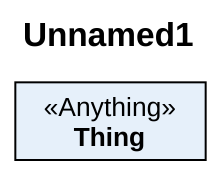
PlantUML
@startuml
title Unnamed1
hide circle
hide empty members
class Thing <<Anything>>
@enduml
